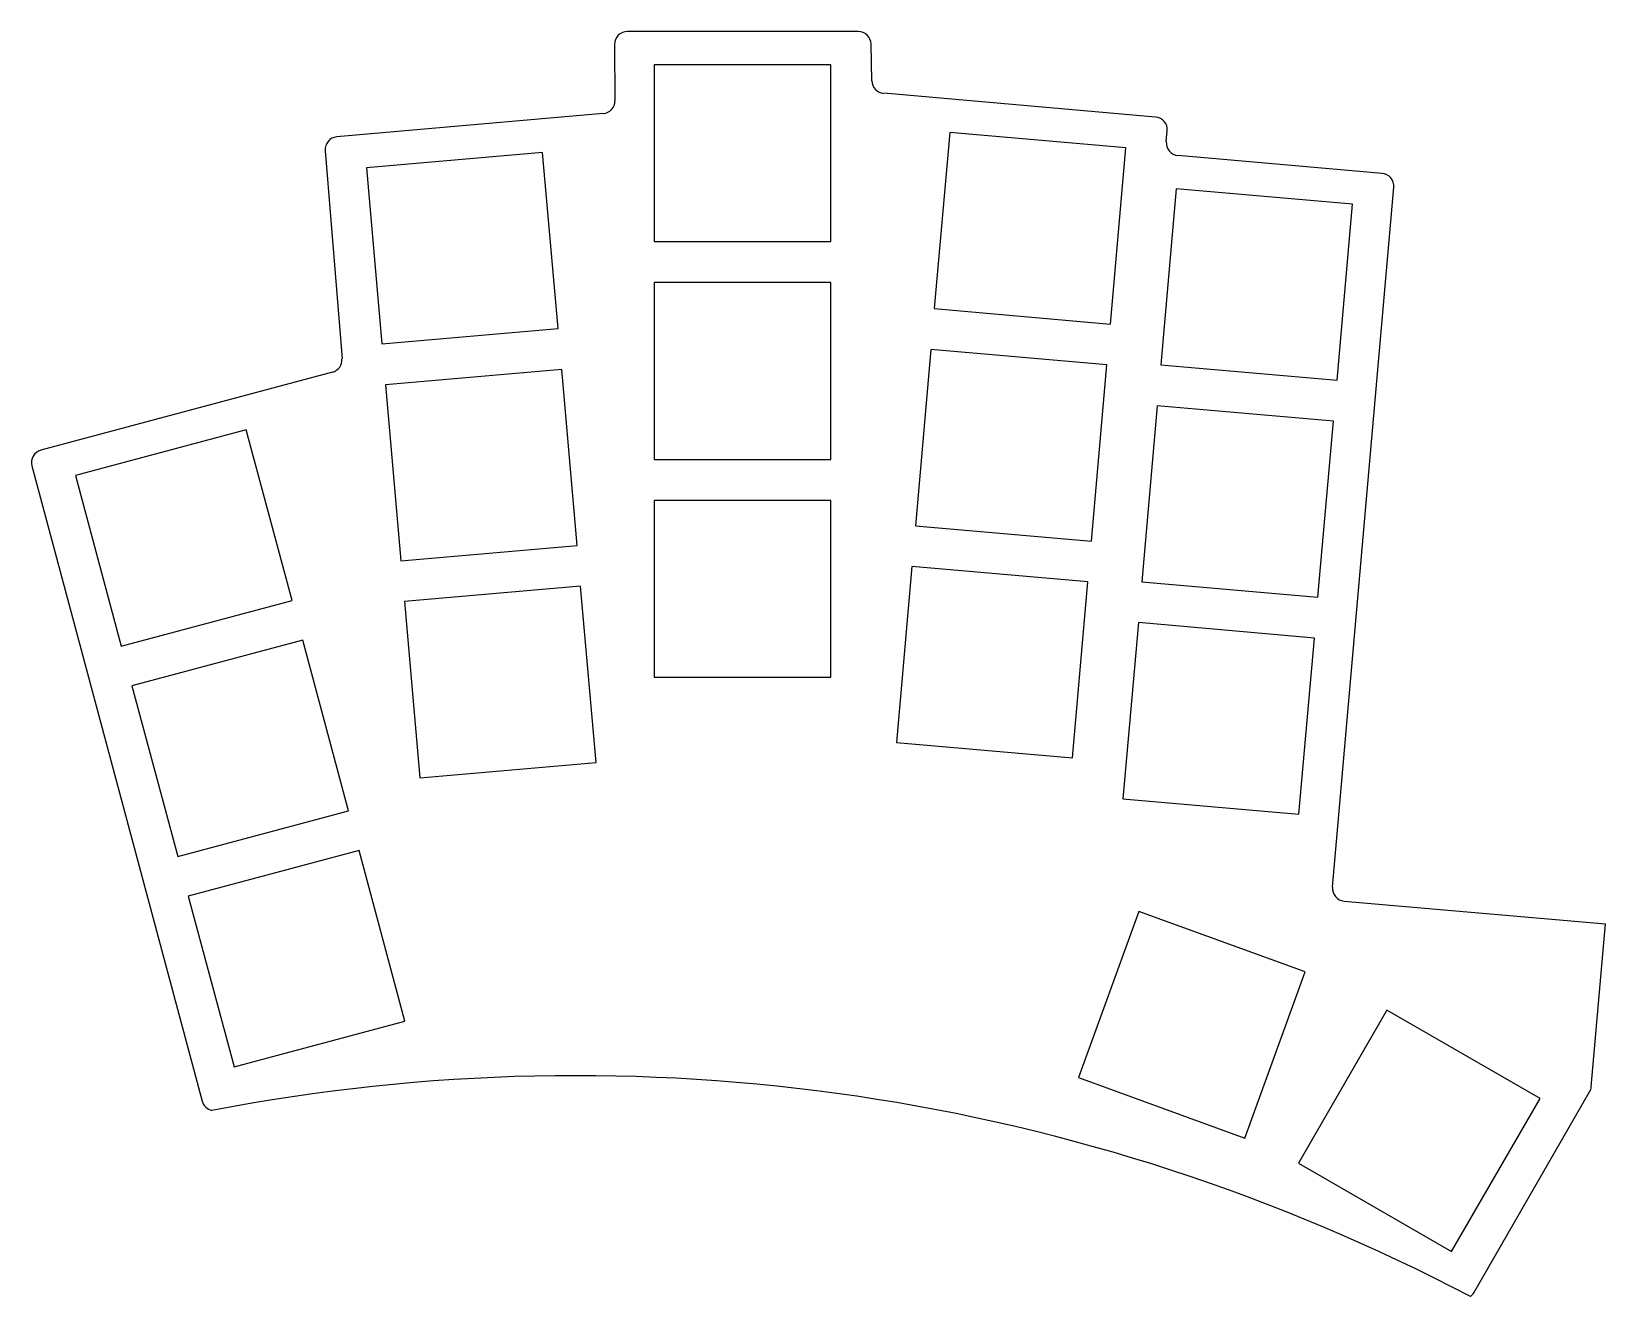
# Model space of a CAD drawing. Header units: millimetres. Extents: x 129 to 252, y -176 to -78.
import ezdxf

# ---------------------------------------------------------------- set-up
doc = ezdxf.new("R2010")
doc.units = ezdxf.units.MM

msp = doc.modelspace()

# ---------------------------------------------------------------- linework, layer by layer
for p, q in [((174.83, -78.63), (174.86, -83.03)), ((193.85, -77.63), (175.83, -77.63)), ((194.92, -81.48), (194.85, -78.6)), ((191.72, -80.23), (177.92, -80.23)), ((177.92, -80.23), (177.92, -94.03)), ((191.72, -94.03), (191.72, -80.23)), ((217.06, -84.31), (195.84, -82.45)), ((173.95, -84.04), (153.14, -85.86)), ((201, -85.51), (199.79, -99.26)), ((214.74, -86.72), (201, -85.51)), ((217.9, -86.22), (217.97, -85.39)), ((152.23, -86.93), (153.55, -103.17)), ((169.21, -87.06), (155.47, -88.26)), ((170.42, -100.81), (169.21, -87.06)), ((213.54, -100.46), (214.74, -86.72)), ((155.47, -88.26), (156.67, -102.01)), ((234.75, -88.7), (218.81, -87.31)), ((218.68, -89.9), (217.48, -103.65)), ((232.43, -91.11), (218.68, -89.9)), ((230.88, -144.42), (235.66, -89.78)), ((231.23, -104.85), (232.43, -91.11)), ((177.92, -94.03), (191.72, -94.03)), ((191.72, -97.23), (177.92, -97.23)), ((177.92, -97.23), (177.92, -111.03)), ((191.72, -111.03), (191.72, -97.23)), ((199.79, -99.26), (213.54, -100.46)), ((156.67, -102.01), (170.42, -100.81)), ((199.52, -102.45), (198.31, -116.2)), ((213.26, -103.65), (199.52, -102.45)), ((152.81, -104.21), (130.05, -110.31)), ((170.7, -104), (156.95, -105.2)), ((171.9, -117.74), (170.7, -104)), ((212.06, -117.4), (213.26, -103.65)), ((217.48, -103.65), (231.23, -104.85)), ((156.95, -105.2), (158.15, -118.95)), ((217.2, -106.84), (216, -120.59)), ((230.95, -108.04), (217.2, -106.84)), ((229.74, -121.79), (230.95, -108.04)), ((146.08, -108.71), (132.75, -112.28)), ((149.65, -122.04), (146.08, -108.71)), ((129.34, -111.54), (142.63, -161.13)), ((177.92, -111.03), (191.72, -111.03)), ((132.75, -112.28), (136.32, -125.61)), ((191.72, -114.23), (177.92, -114.23)), ((177.92, -114.23), (177.92, -128.03)), ((191.72, -128.03), (191.72, -114.23)), ((198.31, -116.2), (212.06, -117.4)), ((158.15, -118.95), (171.9, -117.74)), ((198.03, -119.38), (196.83, -133.13)), ((211.78, -120.59), (198.03, -119.38)), ((172.18, -120.93), (158.43, -122.13)), ((173.38, -134.68), (172.18, -120.93)), ((210.58, -134.33), (211.78, -120.59)), ((216, -120.59), (229.74, -121.79)), ((136.32, -125.61), (149.65, -122.04)), ((158.43, -122.13), (159.63, -135.88)), ((215.72, -123.77), (214.52, -137.52)), ((229.47, -124.98), (215.72, -123.77)), ((150.48, -125.13), (137.15, -128.7)), ((154.05, -138.46), (150.48, -125.13)), ((228.26, -138.73), (229.47, -124.98)), ((137.15, -128.7), (140.72, -142.03)), ((177.92, -128.03), (191.72, -128.03)), ((196.83, -133.13), (210.58, -134.33)), ((159.63, -135.88), (173.38, -134.68)), ((214.52, -137.52), (228.26, -138.73)), ((140.72, -142.03), (154.05, -138.46)), ((154.88, -141.55), (141.55, -145.12)), ((158.45, -154.88), (154.88, -141.55)), ((141.55, -145.12), (145.12, -158.45)), ((231.79, -145.51), (252.19, -147.29)), ((215.77, -146.31), (211.05, -159.28)), ((228.74, -151.03), (215.77, -146.31)), ((251.08, -159.99), (252.19, -147.29)), ((224.02, -164), (228.74, -151.03)), ((235.13, -154.01), (228.23, -165.96)), ((247.08, -160.91), (235.13, -154.01)), ((145.12, -158.45), (158.45, -154.88)), ((211.05, -159.28), (224.02, -164)), ((240.18, -172.86), (247.08, -160.91)), ((241.9, -176.07), (250.95, -160.4)), ((228.23, -165.96), (240.18, -172.86))]:
    msp.add_line(p, q)
for centre, radius, start, end in [((175.83, -78.63), 1, 90, 180.3689), ((193.85, -78.63), 1, 1.4863, 90), ((195.92, -81.46), 1, 181.4863, 265), ((173.86, -83.04), 1, 275, 0.3689), ((216.98, -85.3), 1, 355, 85), ((153.23, -86.85), 1, 95, 184.6388), ((218.9, -86.31), 1, 175, 265), ((234.66, -89.7), 1, 355, 85), ((152.55, -103.25), 1, 285, 4.6388), ((130.31, -111.28), 1, 105, 195), ((231.87, -144.51), 1, 175, 265), ((171.82, -309.13), 150, 422.2596, 460.9318), ((250.08, -159.9), 1, 330, 355), ((143.6, -160.87), 1, 195, 257.4182), ((241.04, -175.57), 1, 307.4398, 330)]:
    msp.add_arc(centre, radius, start, end)

doc.saveas('drawing.dxf')
